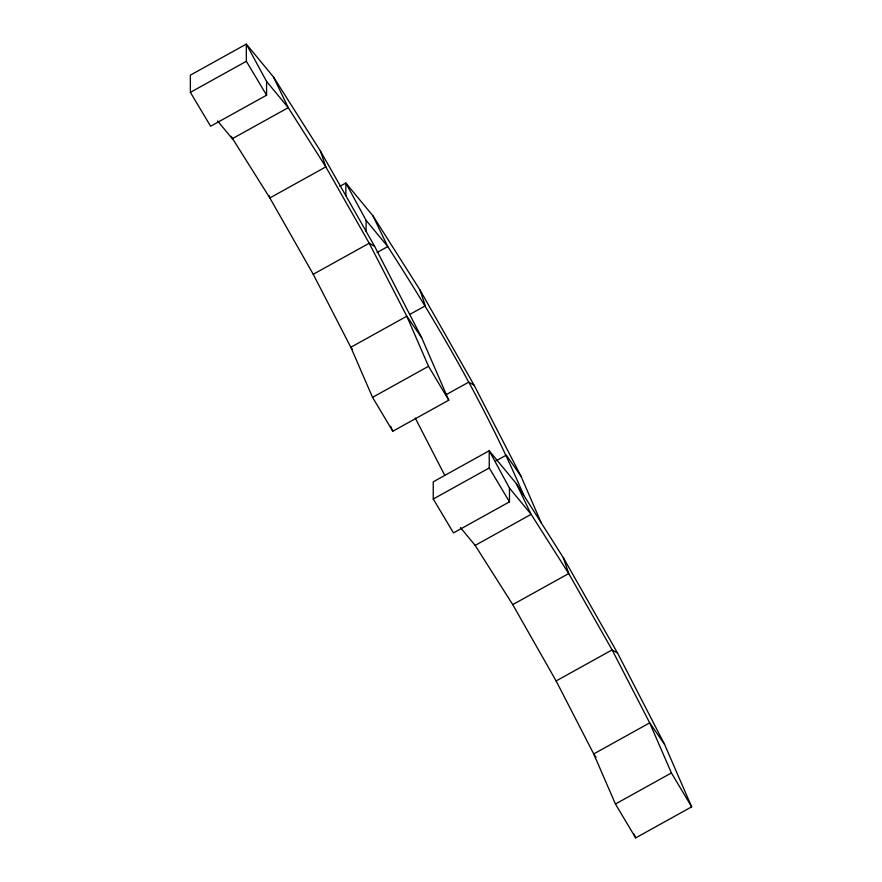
<?xml version="1.0" encoding="UTF-8"?>
<svg xmlns="http://www.w3.org/2000/svg" width="882" height="882" viewBox="0 0 882 882"><rect width="100%" height="100%" fill="white"/><g stroke="black" fill="none" stroke-linecap="round" stroke-linejoin="round"><path stroke-width="1.32" d="M190.38 92.356L246.354 61.299L246.332 44.1L190.347 75.157L190.38 92.356L210.611 126.247L266.596 95.19L266.573 81.431L246.332 44.1L273.431 76.91L320.387 150.932L374.63 246.354L421.618 337.586L448.762 400.185L392.788 431.243L372.546 397.352L350.827 347.265L313.242 274.28L269.848 197.954L231.084 136.269M339.89 186.311L345.843 183.015L372.943 215.825L419.898 289.847L474.141 385.258L521.13 476.489L541.228 522.828M313.242 274.28L369.216 243.234L374.63 246.354M377.044 252.539L387.771 246.585C438.927 325.998 486.621 408.201 523.699 495.199M409.854 314.4L425.333 305.811L419.898 289.847M372.546 397.352L428.52 366.295L406.8 316.208L369.216 243.234L325.822 166.896L288.249 107.67L273.431 76.91M446.105 394.695L468.728 382.138L474.141 385.258M495.607 461.077L506.323 455.123L521.13 476.489M433.26 499.014L489.245 467.956L489.212 450.757L433.238 481.815L433.26 499.014L453.502 532.904L509.487 501.847L509.465 488.088L489.212 450.757L516.312 483.568L563.278 557.6L617.521 653.011L664.51 744.243L691.653 806.843L635.668 837.9L615.438 804.009L593.718 753.934L556.123 680.948L512.74 604.611L475.166 545.396L460.426 527.546M475.166 545.396L531.14 514.338L568.714 573.554L612.108 649.891L649.692 722.876L671.411 772.952L691.653 806.843M512.74 604.611L568.714 573.554L563.278 557.6M556.123 680.948L612.108 649.891L617.521 653.011M615.438 804.009L671.411 772.952M266.573 81.431L288.249 107.67L232.275 138.728L217.534 120.889M345.865 195.749L345.843 183.015L366.085 220.335L387.771 246.585L372.943 215.825M509.465 488.088L531.14 514.338L516.312 483.568M421.618 337.586L406.8 316.208L350.827 347.265L352.392 349.515M664.51 744.243L649.692 722.876L593.718 753.934L596.056 757.307M246.354 61.299L266.596 95.19M428.52 366.295L448.762 400.185M489.245 467.956L509.487 501.847M415.257 418.057L444.704 475.233M634.048 834.14L635.668 837.9M390.616 426.238L392.788 431.243M320.387 150.932L325.822 166.896L269.848 197.954L269.01 195.495M366.085 220.335L366.107 231.349"/></g></svg>
